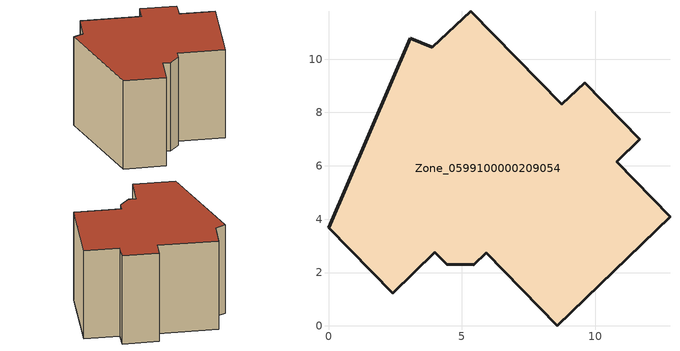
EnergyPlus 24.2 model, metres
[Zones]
Zone_0599100000209054
 floor ground (C_G): 8.74,8.3 9.61,9.12 11.66,7 10.8,6.16 12.8,4.09 8.57,0 5.91,2.74 5.44,2.3 4.44,2.31 3.99,2.77 2.4,1.22 0,3.67 3.06,10.78 3.89,10.44 5.34,11.8 z0
 wall outside (C_F): 0,3.67 2.4,1.22 3.99,2.77 4.44,2.31 5.44,2.3 5.91,2.74 8.57,0 12.8,4.09 10.8,6.16 11.66,7 9.61,9.12 8.74,8.3 5.34,11.8 3.89,10.44 3.06,10.78 0,3.67 z0:8.13
 roof outside (C_R): 5.34,11.8 3.89,10.44 3.06,10.78 0,3.67 2.4,1.22 3.99,2.77 4.44,2.31 5.44,2.3 5.91,2.74 8.57,0 12.8,4.09 10.8,6.16 11.66,7 9.61,9.12 8.74,8.3 z8.13
[BUILDING]
Pand.0599100000209054: North Axis=0; Terrain=City; Loads Convergence Tolerance Value=0.04; Temperature Convergence Tolerance Value=0.4; Solar Distribution=FullExterior; Maximum Number of Warmup Days=25; Minimum Number of Warmup Days=1
[Site:Location]
Rotterdam.The.Hague.AP_ZH_NLD Design_Conditions: Latitude=51.96; Longitude=4.45; Time Zone=1; Elevation=-4.5
[SITE:GROUNDTEMPERATURE:BUILDINGSURFACE]
18, 18, 18, 18, 18, 18, 18, 18, 18, 18, 18, 18
[MATERIAL] Thermal Absorptance=0.9; Solar Absorptance=0.7; Visible Absorptance=0.7
Name | Roughness | Thickness | Conductivity | Density | Specific Heat
G.TI.1975-1991 | MediumSmooth | 0.15 | 0.288461 | 540 | 1210
F.TI.1975-1991 | Rough | 0.3 | 0.230769 | 1920 | 840
R.TI.1975-1991 | MediumRough | 0.2 | 0.153846 | 1500 | 1000
[CONSTRUCTION]
C_G: G.TI.1975-1991
C_F: F.TI.1975-1991
C_R: R.TI.1975-1991
[ZONE]
Zone_0599100000209054: Type=1; Multiplier=1; Ceiling Height=Autocalculate; Volume=Autocalculate; Floor Area=autocalculate; Part of Total Floor Area=Yes
[ZONEINFILTRATION:DESIGNFLOWRATE]
Infil_Zone_0599100000209054: Zone or ZoneList or Space or SpaceList=Zone_0599100000209054; Schedule=AlwaysOn; Design Flow Rate Calculation Method=Flow/Area; Flow Rate per Floor Area=0.003; Constant Term Coefficient=1; Temperature Term Coefficient=0; Velocity Term Coefficient=0; Velocity Squared Term Coefficient=0
[HVACTEMPLATE:ZONE:IDEALLOADSAIRSYSTEM]
Zone_0599100000209054: Maximum Heating Supply Air Temperature=50; Minimum Cooling Supply Air Temperature=13; Maximum Heating Supply Air Humidity Ratio=0.0156; Minimum Cooling Supply Air Humidity Ratio=0.0077; Heating Limit=NoLimit; Cooling Limit=NoLimit; Dehumidification Control Type=ConstantSensibleHeatRatio; Cooling Sensible Heat Ratio=0.7; Dehumidification Setpoint=60; Humidification Control Type=None; Humidification Setpoint=30; Outdoor Air Method=None; Outdoor Air Flow Rate per Person=0.00944; Outdoor Air Flow Rate per Zone Floor Area=0; Outdoor Air Flow Rate per Zone=0; Demand Controlled Ventilation Type=None; Outdoor Air Economizer Type=NoEconomizer; Heat Recovery Type=None; Sensible Heat Recovery Effectiveness=0.7; Latent Heat Recovery Effectiveness=0.65
[ZONECONTROL:THERMOSTAT]
ThermostatControl_Zone_0599100000209054: Zone or ZoneList=Zone_0599100000209054; Control Type Schedule=DualSetpointControlType; Control 1=Thermostat_Zone_0599100000209054; Temperature Difference Between Cutout And Setpoint=0
[THERMOSTATSETPOINT:DUALSETPOINT]
Thermostat_Zone_0599100000209054: Heating Setpoint Temperature Schedule=HeatingSetpoint_Zone_0599100000209054; Cooling Setpoint Temperature Schedule=CoolingSetpoint_Zone_0599100000209054
[SCHEDULE:COMPACT]
HeatingSetpoint_Zone_0599100000209054: Through: 12/31, For: AllDays, Until: 24:00, 21
CoolingSetpoint_Zone_0599100000209054: Through: 12/31, For: AllDays, Until: 24:00, 24
DualSetpointControlType: Through: 12/31, For: AllDays, Until: 24:00, 4
AlwaysOn: Through: 12/31, For: AllDays, Until: 24:00, 1
